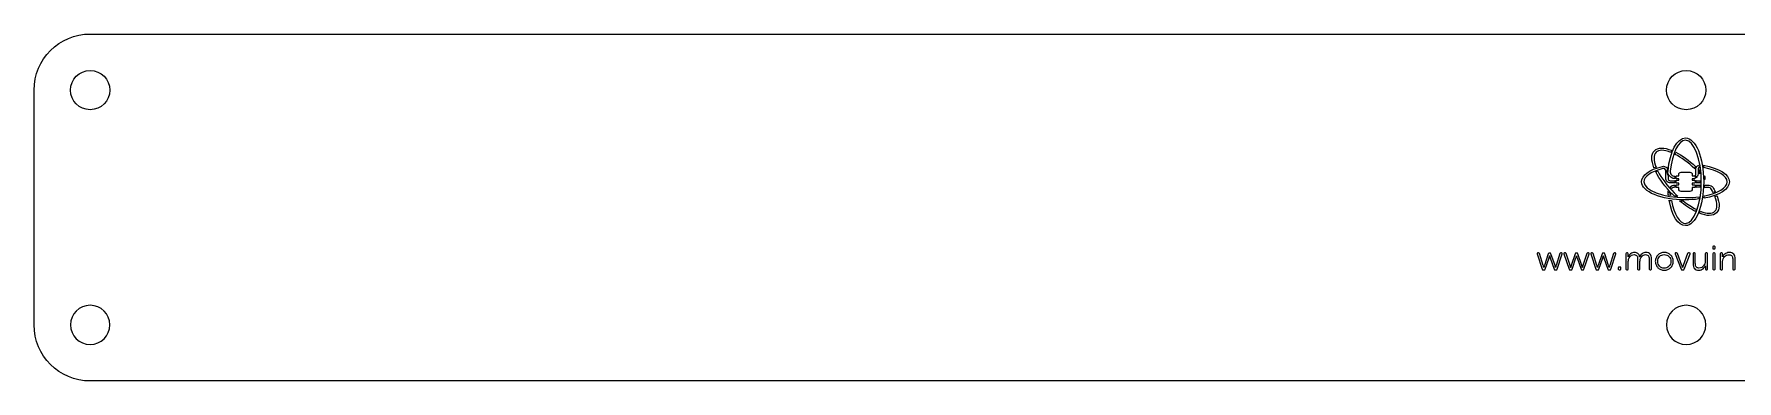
# Model space of a CAD drawing. Header units: inches. Extents: x 3 to 297, y -35 to -5.
# Drawn here: x 2.8 to 154.6, y -35.5 to -4.5 of the extents above; entities that cross this region are included whole.
import ezdxf

# ---------------------------------------------------------------- set-up
doc = ezdxf.new("R2010")
doc.units = ezdxf.units.IN
doc.header["$MEASUREMENT"] = 0
doc.layers.add('Calque 2', color=7, linetype='Continuous')

# ---------------------------------------------------------------- blocks, each defined once
blk = doc.blocks.new('block 41')
at = {"layer": 'Calque 2', "lineweight": 0}
blk.add_open_spline([(151.81, -9.53), (151.81, -8.56), (151.03, -7.78), (150.06, -7.78), (149.1, -7.78), (148.31, -8.56), (148.31, -9.53), (148.31, -10.5), (149.1, -11.28), (150.06, -11.28), (151.03, -11.28), (151.81, -10.5), (151.81, -9.53), (151.81, -9.53), (151.81, -9.53), (151.81, -9.53)], degree=3, knots=[0, 0, 0, 0, 1, 1, 1, 2, 2, 2, 3, 3, 3, 4, 4, 4, 5, 5, 5, 5], dxfattribs=at)
blk = doc.blocks.new('block 43')
at = {"layer": 'Calque 2', "lineweight": 0}
blk.add_open_spline([(9.57, -9.53), (9.57, -8.56), (8.78, -7.78), (7.82, -7.78), (6.85, -7.78), (6.07, -8.56), (6.07, -9.53), (6.07, -10.5), (6.85, -11.28), (7.82, -11.28), (8.78, -11.28), (9.57, -10.5), (9.57, -9.53), (9.57, -9.53), (9.57, -9.53), (9.57, -9.53)], degree=3, knots=[0, 0, 0, 0, 1, 1, 1, 2, 2, 2, 3, 3, 3, 4, 4, 4, 5, 5, 5, 5], dxfattribs=at)
blk = doc.blocks.new('block 44')
at = {"layer": 'Calque 2', "lineweight": 0}
blk.add_open_spline([(151.81, -30.47), (151.81, -31.44), (151.03, -32.22), (150.06, -32.22), (149.1, -32.22), (148.31, -31.44), (148.31, -30.47), (148.31, -29.5), (149.1, -28.72), (150.06, -28.72), (151.03, -28.72), (151.81, -29.5), (151.81, -30.47), (151.81, -30.47), (151.81, -30.47), (151.81, -30.47)], degree=3, knots=[0, 0, 0, 0, 1, 1, 1, 2, 2, 2, 3, 3, 3, 4, 4, 4, 5, 5, 5, 5], dxfattribs=at)
blk = doc.blocks.new('block 46')
at = {"layer": 'Calque 2', "lineweight": 0}
blk.add_open_spline([(9.57, -30.47), (9.57, -31.44), (8.78, -32.22), (7.82, -32.22), (6.85, -32.22), (6.07, -31.44), (6.07, -30.47), (6.07, -29.5), (6.85, -28.72), (7.82, -28.72), (8.78, -28.72), (9.57, -29.5), (9.57, -30.47), (9.57, -30.47), (9.57, -30.47), (9.57, -30.47)], degree=3, knots=[0, 0, 0, 0, 1, 1, 1, 2, 2, 2, 3, 3, 3, 4, 4, 4, 5, 5, 5, 5], dxfattribs=at)
blk = doc.blocks.new('block 47')
at = {"layer": 'Calque 2', "lineweight": 0}
blk.add_open_spline([(2.82, -30.47), (2.82, -33.23), (5.05, -35.47), (7.82, -35.47), (7.82, -35.47), (292.18, -35.47), (292.18, -35.47), (294.95, -35.47), (297.18, -33.23), (297.18, -30.47), (297.18, -30.47), (297.18, -9.53), (297.18, -9.53), (297.18, -6.77), (294.95, -4.53), (292.18, -4.53), (292.18, -4.53), (7.82, -4.53), (7.82, -4.53), (5.05, -4.53), (2.82, -6.77), (2.82, -9.53), (2.82, -9.53), (2.82, -9.53), (2.82, -9.53), (2.82, -9.53), (2.82, -30.47), (2.82, -30.47)], degree=3, knots=[0, 0, 0, 0, 1, 1, 1, 2, 2, 2, 3, 3, 3, 4, 4, 4, 5, 5, 5, 6, 6, 6, 7, 7, 7, 8, 8, 8, 9, 9, 9, 9], dxfattribs=at)
blk = doc.blocks.new('block 48')
at = {"layer": 'Calque 2', "lineweight": 0}
blk.add_open_spline([(152.81, -18.97), (152.75, -18.99), (152.69, -19.01), (152.62, -19.03), (152.85, -19.63), (152.86, -20.1), (152.62, -20.33), (152.39, -20.57), (151.92, -20.57), (151.32, -20.33), (151.3, -20.4), (151.28, -20.46), (151.25, -20.52), (151.57, -20.65), (151.87, -20.71), (152.11, -20.71), (152.39, -20.71), (152.61, -20.63), (152.77, -20.48), (153.06, -20.18), (153.07, -19.64), (152.81, -18.97)], degree=3, knots=[0, 0, 0, 0, 1, 1, 1, 2, 2, 2, 3, 3, 3, 4, 4, 4, 5, 5, 5, 6, 6, 6, 7, 7, 7, 7], dxfattribs=at)
blk = doc.blocks.new('block 49')
at = {"layer": 'Calque 2', "lineweight": 0}
blk.add_open_spline([(150.94, -18.04), (150.94, -18.04), (150.94, -18.16), (150.94, -18.16), (150.94, -18.17), (150.94, -18.19), (150.93, -18.2), (150.93, -18.2), (151.3, -18.2), (151.3, -18.2), (151.31, -18.14), (151.31, -18.07), (151.31, -18), (151.31, -18), (150.93, -18), (150.93, -18), (150.94, -18.02), (150.94, -18.03), (150.94, -18.04)], degree=3, knots=[0, 0, 0, 0, 1, 1, 1, 2, 2, 2, 3, 3, 3, 4, 4, 4, 5, 5, 5, 6, 6, 6, 6], dxfattribs=at)
blk = doc.blocks.new('block 50')
at = {"layer": 'Calque 2', "lineweight": 0}
blk.add_open_spline([(151.32, -17.6), (151.31, -17.61), (151.29, -17.61), (151.28, -17.61), (151.28, -17.61), (150.93, -17.61), (150.93, -17.61), (150.93, -17.62), (150.94, -17.63), (150.94, -17.65), (150.94, -17.65), (150.94, -17.76), (150.94, -17.76), (150.94, -17.78), (150.93, -17.79), (150.93, -17.81), (150.93, -17.81), (151.28, -17.81), (151.28, -17.81), (151.29, -17.81), (151.3, -17.8), (151.32, -17.8), (151.32, -17.77), (151.32, -17.74), (151.32, -17.71), (151.32, -17.67), (151.32, -17.64), (151.32, -17.6)], degree=3, knots=[0, 0, 0, 0, 1, 1, 1, 2, 2, 2, 3, 3, 3, 4, 4, 4, 5, 5, 5, 6, 6, 6, 7, 7, 7, 8, 8, 8, 9, 9, 9, 9], dxfattribs=at)
blk = doc.blocks.new('block 51')
at = {"layer": 'Calque 2', "lineweight": 0}
blk.add_open_spline([(151.68, -17.17), (151.68, -17.29), (151.69, -17.4), (151.69, -17.52), (151.74, -17.41), (151.73, -17.28), (151.68, -17.17)], degree=3, knots=[0, 0, 0, 0, 1, 1, 1, 2, 2, 2, 2], dxfattribs=at)
blk = doc.blocks.new('block 52')
at = {"layer": 'Calque 2', "lineweight": 0}
blk.add_open_spline([(150.9, -16.34), (150.3, -15.78), (149.7, -15.35), (149.14, -15.07), (149.11, -15.13), (149.09, -15.19), (149.07, -15.26), (149.62, -15.54), (150.24, -15.98), (150.83, -16.54), (150.84, -16.47), (150.86, -16.4), (150.9, -16.34)], degree=3, knots=[0, 0, 0, 0, 1, 1, 1, 2, 2, 2, 3, 3, 3, 4, 4, 4, 4], dxfattribs=at)
blk = doc.blocks.new('block 53')
at = {"layer": 'Calque 2', "lineweight": 0}
blk.add_open_spline([(151.21, -16.93), (151.24, -16.96), (151.26, -16.99), (151.29, -17.01), (151.28, -16.9), (151.27, -16.8), (151.26, -16.69), (151.24, -16.68), (151.23, -16.66), (151.21, -16.64), (151.21, -16.64), (151.21, -16.93), (151.21, -16.93)], degree=3, knots=[0, 0, 0, 0, 1, 1, 1, 2, 2, 2, 3, 3, 3, 4, 4, 4, 4], dxfattribs=at)
blk = doc.blocks.new('block 54')
at = {"layer": 'Calque 2', "lineweight": 0}
blk.add_open_spline([(147.89, -14.9), (148.11, -14.9), (148.39, -14.97), (148.69, -15.09), (148.71, -15.02), (148.73, -14.96), (148.76, -14.9), (148.09, -14.64), (147.54, -14.63), (147.23, -14.94), (146.92, -15.25), (146.93, -15.81), (147.19, -16.47), (147.26, -16.45), (147.32, -16.43), (147.38, -16.4), (147.15, -15.82), (147.13, -15.33), (147.38, -15.08), (147.49, -14.96), (147.67, -14.9), (147.89, -14.9)], degree=3, knots=[0, 0, 0, 0, 1, 1, 1, 2, 2, 2, 3, 3, 3, 4, 4, 4, 5, 5, 5, 6, 6, 6, 7, 7, 7, 7], dxfattribs=at)
blk = doc.blocks.new('block 55')
at = {"layer": 'Calque 2', "lineweight": 0}
blk.add_open_spline([(151.6, -16.23), (151.6, -16.23), (151.6, -16.23), (151.61, -16.23), (151.61, -16.23), (151.61, -16.23), (151.61, -16.23), (151.6, -16.23), (151.6, -16.23), (151.6, -16.23)], degree=3, knots=[0, 0, 0, 0, 1, 1, 1, 2, 2, 2, 3, 3, 3, 3], dxfattribs=at)
blk = doc.blocks.new('block 56')
at = {"layer": 'Calque 2', "lineweight": 0}
blk.add_open_spline([(151.61, -16.23), (151.62, -16.3), (151.63, -16.37), (151.64, -16.44), (151.64, -16.44), (151.64, -16.44), (151.64, -16.44), (152.89, -16.68), (153.71, -17.18), (153.71, -17.71), (153.71, -18.25), (152.88, -18.72), (151.68, -18.96), (151.68, -18.96), (151.68, -18.96), (151.68, -18.96), (151.67, -19.03), (151.66, -19.11), (151.65, -19.18), (153, -18.92), (153.91, -18.37), (153.91, -17.71), (153.91, -17.06), (153.01, -16.49), (151.61, -16.23)], degree=3, knots=[0, 0, 0, 0, 1, 1, 1, 2, 2, 2, 3, 3, 3, 4, 4, 4, 5, 5, 5, 6, 6, 6, 7, 7, 7, 8, 8, 8, 8], dxfattribs=at)
blk = doc.blocks.new('block 57')
at = {"layer": 'Calque 2', "lineweight": 0}
blk.add_open_spline([(146.29, -17.71), (146.29, -17.24), (146.94, -16.79), (147.99, -16.52), (148, -16.52), (148.02, -16.52), (148.04, -16.52), (148.08, -16.52), (148.12, -16.53), (148.16, -16.56), (148.21, -16.6), (148.24, -16.66), (148.24, -16.73), (148.24, -16.73), (148.24, -17.4), (148.24, -17.4), (148.24, -17.51), (148.28, -17.61), (148.35, -17.69), (148.43, -17.76), (148.53, -17.81), (148.64, -17.81), (148.64, -17.81), (149.07, -17.81), (149.07, -17.81), (149.06, -17.79), (149.06, -17.78), (149.06, -17.76), (149.06, -17.76), (149.06, -17.65), (149.06, -17.65), (149.06, -17.63), (149.06, -17.62), (149.07, -17.61), (149.07, -17.61), (148.64, -17.61), (148.64, -17.61), (148.59, -17.61), (148.53, -17.59), (148.49, -17.54), (148.46, -17.51), (148.44, -17.45), (148.44, -17.4), (148.44, -17.4), (148.44, -17.16), (148.44, -17.16), (148.36, -17.04), (148.33, -16.89), (148.34, -16.74), (148.35, -16.66), (148.36, -16.58), (148.37, -16.5), (148.35, -16.46), (148.32, -16.43), (148.28, -16.41), (148.18, -16.33), (148.06, -16.3), (147.94, -16.33), (146.78, -16.62), (146.09, -17.14), (146.09, -17.71), (146.09, -18.61), (147.81, -19.32), (150, -19.32), (150.41, -19.32), (150.81, -19.29), (151.18, -19.24), (151.2, -19.18), (151.21, -19.11), (151.22, -19.04), (150.83, -19.09), (150.43, -19.12), (150, -19.12), (147.99, -19.12), (146.29, -18.47), (146.29, -17.71)], degree=3, knots=[0, 0, 0, 0, 1, 1, 1, 2, 2, 2, 3, 3, 3, 4, 4, 4, 5, 5, 5, 6, 6, 6, 7, 7, 7, 8, 8, 8, 9, 9, 9, 10, 10, 10, 11, 11, 11, 12, 12, 12, 13, 13, 13, 14, 14, 14, 15, 15, 15, 16, 16, 16, 17, 17, 17, 18, 18, 18, 19, 19, 19, 20, 20, 20, 21, 21, 21, 22, 22, 22, 23, 23, 23, 24, 24, 24, 25, 25, 25, 25], dxfattribs=at)
blk = doc.blocks.new('block 58')
at = {"layer": 'Calque 2', "lineweight": 0}
blk.add_open_spline([(150.89, -17.13), (150.92, -17.16), (150.94, -17.21), (150.94, -17.25), (150.94, -17.25), (150.94, -17.34), (150.94, -17.34), (151.05, -17.27), (151.12, -17.15), (151.12, -17), (151.12, -17), (151.12, -16.59), (151.12, -16.59), (151.12, -16.54), (151.15, -16.48), (151.19, -16.44), (151.2, -16.43), (151.22, -16.42), (151.23, -16.42), (151.22, -16.35), (151.21, -16.28), (151.19, -16.21), (151.14, -16.23), (151.1, -16.25), (151.06, -16.29), (150.97, -16.36), (150.92, -16.48), (150.92, -16.59), (150.92, -16.59), (150.92, -17), (150.92, -17), (150.92, -17.05), (150.91, -17.09), (150.88, -17.12), (150.88, -17.13), (150.89, -17.13), (150.89, -17.13)], degree=3, knots=[0, 0, 0, 0, 1, 1, 1, 2, 2, 2, 3, 3, 3, 4, 4, 4, 5, 5, 5, 6, 6, 6, 7, 7, 7, 8, 8, 8, 9, 9, 9, 10, 10, 10, 11, 11, 11, 12, 12, 12, 12], dxfattribs=at)
blk = doc.blocks.new('block 59')
at = {"layer": 'Calque 2', "lineweight": 0}
blk.add_open_spline([(152.27, -18.32), (152.34, -18.44), (152.4, -18.55), (152.46, -18.66), (152.52, -18.64), (152.59, -18.61), (152.65, -18.59), (152.59, -18.47), (152.52, -18.35), (152.45, -18.22), (152.37, -18.09), (152.22, -18.01), (152.07, -18.01), (152.07, -18.01), (151.7, -18.01), (151.7, -18.01), (151.69, -18.07), (151.69, -18.14), (151.69, -18.21), (151.69, -18.21), (152.07, -18.21), (152.07, -18.21), (152.15, -18.2), (152.23, -18.25), (152.27, -18.32)], degree=3, knots=[0, 0, 0, 0, 1, 1, 1, 2, 2, 2, 3, 3, 3, 4, 4, 4, 5, 5, 5, 6, 6, 6, 7, 7, 7, 8, 8, 8, 8], dxfattribs=at)
blk = doc.blocks.new('block 60')
at = {"layer": 'Calque 2', "lineweight": 0}
blk.add_open_spline([(148.44, -18.54), (148.43, -18.58), (148.43, -18.63), (148.44, -18.67), (148.44, -18.75), (148.45, -18.82), (148.46, -18.89), (148.53, -18.9), (148.6, -18.91), (148.67, -18.92), (148.66, -18.87), (148.65, -18.82), (148.65, -18.77), (148.58, -18.69), (148.5, -18.61), (148.44, -18.54)], degree=3, knots=[0, 0, 0, 0, 1, 1, 1, 2, 2, 2, 3, 3, 3, 4, 4, 4, 5, 5, 5, 5], dxfattribs=at)
blk = doc.blocks.new('block 61')
at = {"layer": 'Calque 2', "lineweight": 0}
blk.add_open_spline([(149.06, -18.16), (149.06, -18.16), (149.06, -18.04), (149.06, -18.04), (149.06, -18.03), (149.06, -18.02), (149.06, -18), (149.06, -18), (149.04, -18), (149.04, -18), (148.89, -18), (148.74, -18.06), (148.63, -18.17), (148.67, -18.22), (148.71, -18.27), (148.76, -18.32), (148.84, -18.24), (148.93, -18.2), (149.04, -18.2), (149.04, -18.2), (149.06, -18.2), (149.06, -18.2), (149.06, -18.19), (149.06, -18.18), (149.06, -18.16)], degree=3, knots=[0, 0, 0, 0, 1, 1, 1, 2, 2, 2, 3, 3, 3, 4, 4, 4, 5, 5, 5, 6, 6, 6, 7, 7, 7, 8, 8, 8, 8], dxfattribs=at)
blk = doc.blocks.new('block 62')
at = {"layer": 'Calque 2', "lineweight": 0}
blk.add_open_spline([(149, -18.7), (148.36, -18.06), (147.85, -17.37), (147.54, -16.76), (147.48, -16.78), (147.41, -16.8), (147.35, -16.83), (147.67, -17.46), (148.18, -18.17), (148.86, -18.85), (148.9, -18.89), (148.94, -18.93), (148.98, -18.97), (149.09, -18.98), (149.2, -18.99), (149.31, -19), (149.2, -18.9), (149.1, -18.81), (149, -18.7)], degree=3, knots=[0, 0, 0, 0, 1, 1, 1, 2, 2, 2, 3, 3, 3, 4, 4, 4, 5, 5, 5, 6, 6, 6, 6], dxfattribs=at)
blk = doc.blocks.new('block 63')
at = {"layer": 'Calque 2', "lineweight": 0}
blk.add_open_spline([(150.95, -20.16), (150.57, -19.97), (150.18, -19.72), (149.79, -19.41), (149.68, -19.41), (149.57, -19.4), (149.46, -19.4), (149.93, -19.8), (150.42, -20.12), (150.88, -20.35), (150.9, -20.29), (150.92, -20.23), (150.95, -20.16)], degree=3, knots=[0, 0, 0, 0, 1, 1, 1, 2, 2, 2, 3, 3, 3, 4, 4, 4, 4], dxfattribs=at)
blk = doc.blocks.new('block 64')
at = {"layer": 'Calque 2', "lineweight": 0}
blk.add_open_spline([(150, -13.8), (149.24, -13.8), (148.61, -14.98), (148.44, -16.75), (148.42, -16.92), (148.47, -17.09), (148.59, -17.22), (148.7, -17.34), (148.87, -17.42), (149.04, -17.42), (149.04, -17.42), (149.07, -17.42), (149.07, -17.42), (149.06, -17.4), (149.06, -17.39), (149.06, -17.37), (149.06, -17.37), (149.06, -17.25), (149.06, -17.25), (149.06, -17.24), (149.06, -17.23), (149.06, -17.22), (149.06, -17.22), (149.04, -17.22), (149.04, -17.22), (148.93, -17.22), (148.82, -17.17), (148.74, -17.08), (148.66, -17), (148.62, -16.88), (148.64, -16.77), (148.8, -15.16), (149.37, -14), (150, -14), (150.77, -14), (151.41, -15.7), (151.41, -17.71), (151.41, -19.72), (150.77, -21.42), (150, -21.42), (149.48, -21.42), (148.99, -20.6), (148.75, -19.39), (148.67, -19.38), (148.6, -19.37), (148.54, -19.35), (148.79, -20.73), (149.35, -21.62), (150, -21.62), (150.91, -21.62), (151.62, -19.9), (151.62, -17.71), (151.61, -15.51), (150.9, -13.8), (150, -13.8)], degree=3, knots=[0, 0, 0, 0, 1, 1, 1, 2, 2, 2, 3, 3, 3, 4, 4, 4, 5, 5, 5, 6, 6, 6, 7, 7, 7, 8, 8, 8, 9, 9, 9, 10, 10, 10, 11, 11, 11, 12, 12, 12, 13, 13, 13, 14, 14, 14, 15, 15, 15, 16, 16, 16, 17, 17, 17, 18, 18, 18, 18], dxfattribs=at)
blk = doc.blocks.new('block 65')
at = {"layer": 'Calque 2', "lineweight": 0}
blk.add_open_spline([(150.82, -17.2), (150.81, -17.19), (150.79, -17.18), (150.77, -17.18), (150.77, -17.18), (150.66, -17.18), (150.66, -17.18), (150.66, -17.18), (150.6, -17.18), (150.6, -17.18), (150.6, -17.18), (150.6, -17.06), (150.6, -17.06), (150.6, -16.94), (150.5, -16.85), (150.39, -16.85), (150.39, -16.85), (149.61, -16.85), (149.61, -16.85), (149.5, -16.85), (149.4, -16.94), (149.4, -17.06), (149.4, -17.06), (149.4, -17.18), (149.4, -17.18), (149.4, -17.18), (149.34, -17.18), (149.34, -17.18), (149.34, -17.18), (149.23, -17.18), (149.23, -17.18), (149.21, -17.18), (149.19, -17.19), (149.18, -17.2), (149.16, -17.21), (149.16, -17.23), (149.16, -17.25), (149.16, -17.25), (149.16, -17.31), (149.16, -17.31), (149.16, -17.31), (149.16, -17.37), (149.16, -17.37), (149.16, -17.39), (149.16, -17.41), (149.18, -17.42), (149.19, -17.43), (149.21, -17.44), (149.23, -17.44), (149.23, -17.44), (149.34, -17.44), (149.34, -17.44), (149.34, -17.44), (149.4, -17.44), (149.4, -17.44), (149.4, -17.44), (149.4, -17.57), (149.4, -17.57), (149.4, -17.57), (149.34, -17.57), (149.34, -17.57), (149.34, -17.57), (149.23, -17.57), (149.23, -17.57), (149.21, -17.57), (149.19, -17.58), (149.18, -17.59), (149.16, -17.61), (149.16, -17.62), (149.16, -17.64), (149.16, -17.64), (149.16, -17.7), (149.16, -17.7), (149.16, -17.7), (149.16, -17.76), (149.16, -17.76), (149.16, -17.78), (149.16, -17.8), (149.18, -17.81), (149.19, -17.83), (149.21, -17.83), (149.23, -17.83), (149.23, -17.83), (149.34, -17.83), (149.34, -17.83), (149.34, -17.83), (149.4, -17.83), (149.4, -17.83), (149.4, -17.83), (149.4, -17.97), (149.4, -17.97), (149.4, -17.97), (149.34, -17.97), (149.34, -17.97), (149.34, -17.97), (149.23, -17.97), (149.23, -17.97), (149.21, -17.97), (149.19, -17.97), (149.18, -17.99), (149.16, -18), (149.16, -18.02), (149.16, -18.04), (149.16, -18.04), (149.16, -18.1), (149.16, -18.1), (149.16, -18.1), (149.16, -18.16), (149.16, -18.16), (149.16, -18.18), (149.16, -18.19), (149.18, -18.21), (149.19, -18.22), (149.21, -18.23), (149.23, -18.23), (149.23, -18.23), (149.34, -18.23), (149.34, -18.23), (149.34, -18.23), (149.4, -18.23), (149.4, -18.23), (149.4, -18.23), (149.4, -18.35), (149.4, -18.35), (149.4, -18.47), (149.5, -18.56), (149.61, -18.56), (149.61, -18.56), (150.39, -18.56), (150.39, -18.56), (150.5, -18.56), (150.6, -18.47), (150.6, -18.35), (150.6, -18.35), (150.6, -18.23), (150.6, -18.23), (150.6, -18.23), (150.66, -18.23), (150.66, -18.23), (150.66, -18.23), (150.77, -18.23), (150.77, -18.23), (150.79, -18.23), (150.81, -18.22), (150.82, -18.21), (150.84, -18.19), (150.85, -18.18), (150.85, -18.16), (150.85, -18.16), (150.85, -18.1), (150.85, -18.1), (150.85, -18.1), (150.85, -18.04), (150.85, -18.04), (150.85, -18.02), (150.84, -18), (150.82, -17.99), (150.81, -17.97), (150.79, -17.97), (150.77, -17.97), (150.77, -17.97), (150.66, -17.97), (150.66, -17.97), (150.66, -17.97), (150.6, -17.97), (150.6, -17.97), (150.6, -17.97), (150.6, -17.83), (150.6, -17.83), (150.6, -17.83), (150.66, -17.83), (150.66, -17.83), (150.66, -17.83), (150.77, -17.83), (150.77, -17.83), (150.79, -17.83), (150.81, -17.83), (150.82, -17.81), (150.84, -17.8), (150.85, -17.78), (150.85, -17.76), (150.85, -17.76), (150.85, -17.7), (150.85, -17.7), (150.85, -17.7), (150.85, -17.64), (150.85, -17.64), (150.85, -17.62), (150.84, -17.61), (150.82, -17.59), (150.81, -17.58), (150.79, -17.57), (150.77, -17.57), (150.77, -17.57), (150.66, -17.57), (150.66, -17.57), (150.66, -17.57), (150.6, -17.57), (150.6, -17.57), (150.6, -17.57), (150.6, -17.44), (150.6, -17.44), (150.6, -17.44), (150.66, -17.44), (150.66, -17.44), (150.66, -17.44), (150.77, -17.44), (150.77, -17.44), (150.79, -17.44), (150.81, -17.43), (150.82, -17.42), (150.84, -17.41), (150.85, -17.39), (150.85, -17.37), (150.85, -17.37), (150.85, -17.31), (150.85, -17.31), (150.85, -17.31), (150.85, -17.25), (150.85, -17.25), (150.85, -17.23), (150.84, -17.21), (150.82, -17.2)], degree=3, knots=[0, 0, 0, 0, 1, 1, 1, 2, 2, 2, 3, 3, 3, 4, 4, 4, 5, 5, 5, 6, 6, 6, 7, 7, 7, 8, 8, 8, 9, 9, 9, 10, 10, 10, 11, 11, 11, 12, 12, 12, 13, 13, 13, 14, 14, 14, 15, 15, 15, 16, 16, 16, 17, 17, 17, 18, 18, 18, 19, 19, 19, 20, 20, 20, 21, 21, 21, 22, 22, 22, 23, 23, 23, 24, 24, 24, 25, 25, 25, 26, 26, 26, 27, 27, 27, 28, 28, 28, 29, 29, 29, 30, 30, 30, 31, 31, 31, 32, 32, 32, 33, 33, 33, 34, 34, 34, 35, 35, 35, 36, 36, 36, 37, 37, 37, 38, 38, 38, 39, 39, 39, 40, 40, 40, 41, 41, 41, 42, 42, 42, 43, 43, 43, 44, 44, 44, 45, 45, 45, 46, 46, 46, 47, 47, 47, 48, 48, 48, 49, 49, 49, 50, 50, 50, 51, 51, 51, 52, 52, 52, 53, 53, 53, 54, 54, 54, 55, 55, 55, 56, 56, 56, 57, 57, 57, 58, 58, 58, 59, 59, 59, 60, 60, 60, 61, 61, 61, 62, 62, 62, 63, 63, 63, 64, 64, 64, 65, 65, 65, 66, 66, 66, 67, 67, 67, 68, 68, 68, 69, 69, 69, 70, 70, 70, 71, 71, 71, 72, 72, 72, 73, 73, 73, 74, 74, 74, 74], dxfattribs=at)

msp = doc.modelspace()

# ---------------------------------------------------------------- linework, layer by layer
at = {"layer": 'Calque 2', "lineweight": 0}
for points, knots in [([(136.77, -24.13), (136.75, -24.08), (136.77, -24.05), (136.83, -24.05), (136.83, -24.05), (136.89, -24.05), (136.89, -24.05), (136.94, -24.05), (136.96, -24.07), (136.98, -24.11), (136.98, -24.11), (137.32, -25.18), (137.32, -25.18), (137.33, -25.19), (137.33, -25.21), (137.34, -25.23), (137.34, -25.25), (137.35, -25.27), (137.35, -25.28), (137.36, -25.3), (137.36, -25.32), (137.37, -25.34), (137.37, -25.34), (137.37, -25.34), (137.37, -25.34), (137.38, -25.32), (137.38, -25.3), (137.39, -25.28), (137.39, -25.27), (137.4, -25.25), (137.4, -25.23), (137.41, -25.21), (137.42, -25.19), (137.42, -25.18), (137.42, -25.18), (137.77, -24.12), (137.77, -24.12), (137.79, -24.08), (137.81, -24.06), (137.86, -24.06), (137.86, -24.06), (137.93, -24.06), (137.93, -24.06), (137.97, -24.06), (138, -24.08), (138.01, -24.12), (138.01, -24.12), (138.37, -25.18), (138.37, -25.18), (138.37, -25.19), (138.38, -25.21), (138.38, -25.23), (138.39, -25.25), (138.39, -25.27), (138.4, -25.28), (138.4, -25.3), (138.41, -25.32), (138.41, -25.34), (138.41, -25.34), (138.42, -25.34), (138.42, -25.34), (138.42, -25.32), (138.43, -25.3), (138.43, -25.28), (138.44, -25.27), (138.44, -25.25), (138.44, -25.23), (138.45, -25.22), (138.46, -25.2), (138.46, -25.18), (138.46, -25.18), (138.81, -24.11), (138.81, -24.11), (138.82, -24.07), (138.85, -24.05), (138.89, -24.05), (138.89, -24.05), (138.96, -24.05), (138.96, -24.05), (139.01, -24.05), (139.03, -24.08), (139.02, -24.13), (139.02, -24.13), (138.55, -25.5), (138.55, -25.5), (138.54, -25.54), (138.51, -25.56), (138.47, -25.56), (138.47, -25.56), (138.38, -25.56), (138.38, -25.56), (138.33, -25.56), (138.31, -25.54), (138.29, -25.5), (138.29, -25.5), (137.94, -24.48), (137.94, -24.48), (137.94, -24.47), (137.93, -24.45), (137.92, -24.43), (137.92, -24.41), (137.91, -24.39), (137.91, -24.38), (137.9, -24.36), (137.9, -24.34), (137.9, -24.32), (137.9, -24.32), (137.89, -24.32), (137.89, -24.32), (137.89, -24.34), (137.88, -24.36), (137.88, -24.38), (137.87, -24.39), (137.87, -24.41), (137.86, -24.43), (137.85, -24.45), (137.85, -24.47), (137.84, -24.48), (137.84, -24.48), (137.49, -25.5), (137.49, -25.5), (137.48, -25.54), (137.45, -25.56), (137.41, -25.56), (137.41, -25.56), (137.32, -25.56), (137.32, -25.56), (137.27, -25.56), (137.24, -25.54), (137.23, -25.5), (137.23, -25.5), (136.77, -24.13), (136.77, -24.13)], [0, 0, 0, 0, 1, 1, 1, 2, 2, 2, 3, 3, 3, 4, 4, 4, 5, 5, 5, 6, 6, 6, 7, 7, 7, 8, 8, 8, 9, 9, 9, 10, 10, 10, 11, 11, 11, 12, 12, 12, 13, 13, 13, 14, 14, 14, 15, 15, 15, 16, 16, 16, 17, 17, 17, 18, 18, 18, 19, 19, 19, 20, 20, 20, 21, 21, 21, 22, 22, 22, 23, 23, 23, 24, 24, 24, 25, 25, 25, 26, 26, 26, 27, 27, 27, 28, 28, 28, 29, 29, 29, 30, 30, 30, 31, 31, 31, 32, 32, 32, 33, 33, 33, 34, 34, 34, 35, 35, 35, 36, 36, 36, 37, 37, 37, 38, 38, 38, 39, 39, 39, 40, 40, 40, 41, 41, 41, 42, 42, 42, 43, 43, 43, 44, 44, 44, 44]), ([(139.16, -24.13), (139.14, -24.08), (139.16, -24.05), (139.22, -24.05), (139.22, -24.05), (139.29, -24.05), (139.29, -24.05), (139.33, -24.05), (139.36, -24.07), (139.37, -24.11), (139.37, -24.11), (139.71, -25.18), (139.71, -25.18), (139.72, -25.19), (139.73, -25.21), (139.73, -25.23), (139.74, -25.25), (139.74, -25.27), (139.74, -25.28), (139.75, -25.3), (139.76, -25.32), (139.76, -25.34), (139.76, -25.34), (139.77, -25.34), (139.77, -25.34), (139.77, -25.32), (139.77, -25.3), (139.78, -25.28), (139.78, -25.27), (139.79, -25.25), (139.8, -25.23), (139.8, -25.21), (139.81, -25.19), (139.81, -25.18), (139.81, -25.18), (140.17, -24.12), (140.17, -24.12), (140.18, -24.08), (140.21, -24.06), (140.25, -24.06), (140.25, -24.06), (140.32, -24.06), (140.32, -24.06), (140.37, -24.06), (140.39, -24.08), (140.41, -24.12), (140.41, -24.12), (140.76, -25.18), (140.76, -25.18), (140.76, -25.19), (140.77, -25.21), (140.78, -25.23), (140.78, -25.25), (140.79, -25.27), (140.79, -25.28), (140.8, -25.3), (140.8, -25.32), (140.81, -25.34), (140.81, -25.34), (140.81, -25.34), (140.81, -25.34), (140.81, -25.32), (140.82, -25.3), (140.82, -25.28), (140.83, -25.27), (140.83, -25.25), (140.84, -25.23), (140.84, -25.22), (140.85, -25.2), (140.86, -25.18), (140.86, -25.18), (141.2, -24.11), (141.2, -24.11), (141.21, -24.07), (141.24, -24.05), (141.29, -24.05), (141.29, -24.05), (141.35, -24.05), (141.35, -24.05), (141.41, -24.05), (141.43, -24.08), (141.41, -24.13), (141.41, -24.13), (140.95, -25.5), (140.95, -25.5), (140.94, -25.54), (140.91, -25.56), (140.86, -25.56), (140.86, -25.56), (140.77, -25.56), (140.77, -25.56), (140.73, -25.56), (140.7, -25.54), (140.69, -25.5), (140.69, -25.5), (140.33, -24.48), (140.33, -24.48), (140.33, -24.47), (140.32, -24.45), (140.32, -24.43), (140.31, -24.41), (140.31, -24.39), (140.3, -24.38), (140.3, -24.36), (140.29, -24.34), (140.29, -24.32), (140.29, -24.32), (140.28, -24.32), (140.28, -24.32), (140.28, -24.34), (140.27, -24.36), (140.27, -24.38), (140.26, -24.39), (140.26, -24.41), (140.25, -24.43), (140.25, -24.45), (140.24, -24.47), (140.23, -24.48), (140.23, -24.48), (139.89, -25.5), (139.89, -25.5), (139.87, -25.54), (139.85, -25.56), (139.8, -25.56), (139.8, -25.56), (139.71, -25.56), (139.71, -25.56), (139.66, -25.56), (139.64, -25.54), (139.62, -25.5), (139.62, -25.5), (139.16, -24.13), (139.16, -24.13)], [0, 0, 0, 0, 1, 1, 1, 2, 2, 2, 3, 3, 3, 4, 4, 4, 5, 5, 5, 6, 6, 6, 7, 7, 7, 8, 8, 8, 9, 9, 9, 10, 10, 10, 11, 11, 11, 12, 12, 12, 13, 13, 13, 14, 14, 14, 15, 15, 15, 16, 16, 16, 17, 17, 17, 18, 18, 18, 19, 19, 19, 20, 20, 20, 21, 21, 21, 22, 22, 22, 23, 23, 23, 24, 24, 24, 25, 25, 25, 26, 26, 26, 27, 27, 27, 28, 28, 28, 29, 29, 29, 30, 30, 30, 31, 31, 31, 32, 32, 32, 33, 33, 33, 34, 34, 34, 35, 35, 35, 36, 36, 36, 37, 37, 37, 38, 38, 38, 39, 39, 39, 40, 40, 40, 41, 41, 41, 42, 42, 42, 43, 43, 43, 44, 44, 44, 44]), ([(141.55, -24.13), (141.54, -24.08), (141.56, -24.05), (141.61, -24.05), (141.61, -24.05), (141.68, -24.05), (141.68, -24.05), (141.72, -24.05), (141.75, -24.07), (141.76, -24.11), (141.76, -24.11), (142.11, -25.18), (142.11, -25.18), (142.11, -25.19), (142.12, -25.21), (142.12, -25.23), (142.13, -25.25), (142.13, -25.27), (142.14, -25.28), (142.14, -25.3), (142.15, -25.32), (142.15, -25.34), (142.15, -25.34), (142.16, -25.34), (142.16, -25.34), (142.16, -25.32), (142.17, -25.3), (142.17, -25.28), (142.18, -25.27), (142.18, -25.25), (142.19, -25.23), (142.19, -25.21), (142.2, -25.19), (142.21, -25.18), (142.21, -25.18), (142.56, -24.12), (142.56, -24.12), (142.57, -24.08), (142.6, -24.06), (142.64, -24.06), (142.64, -24.06), (142.71, -24.06), (142.71, -24.06), (142.76, -24.06), (142.79, -24.08), (142.8, -24.12), (142.8, -24.12), (143.15, -25.18), (143.15, -25.18), (143.16, -25.19), (143.16, -25.21), (143.17, -25.23), (143.17, -25.25), (143.18, -25.27), (143.18, -25.28), (143.19, -25.3), (143.19, -25.32), (143.2, -25.34), (143.2, -25.34), (143.2, -25.34), (143.2, -25.34), (143.21, -25.32), (143.21, -25.3), (143.22, -25.28), (143.22, -25.27), (143.22, -25.25), (143.23, -25.23), (143.23, -25.22), (143.24, -25.2), (143.25, -25.18), (143.25, -25.18), (143.59, -24.11), (143.59, -24.11), (143.61, -24.07), (143.64, -24.05), (143.68, -24.05), (143.68, -24.05), (143.74, -24.05), (143.74, -24.05), (143.8, -24.05), (143.82, -24.08), (143.8, -24.13), (143.8, -24.13), (143.34, -25.5), (143.34, -25.5), (143.33, -25.54), (143.3, -25.56), (143.26, -25.56), (143.26, -25.56), (143.16, -25.56), (143.16, -25.56), (143.12, -25.56), (143.09, -25.54), (143.08, -25.5), (143.08, -25.5), (142.73, -24.48), (142.73, -24.48), (142.72, -24.47), (142.71, -24.45), (142.71, -24.43), (142.7, -24.41), (142.7, -24.39), (142.69, -24.38), (142.69, -24.36), (142.68, -24.34), (142.68, -24.32), (142.68, -24.32), (142.68, -24.32), (142.68, -24.32), (142.67, -24.34), (142.67, -24.36), (142.66, -24.38), (142.66, -24.39), (142.65, -24.41), (142.65, -24.43), (142.64, -24.45), (142.63, -24.47), (142.63, -24.48), (142.63, -24.48), (142.28, -25.5), (142.28, -25.5), (142.27, -25.54), (142.24, -25.56), (142.19, -25.56), (142.19, -25.56), (142.1, -25.56), (142.1, -25.56), (142.06, -25.56), (142.03, -25.54), (142.01, -25.5), (142.01, -25.5), (141.55, -24.13), (141.55, -24.13)], [0, 0, 0, 0, 1, 1, 1, 2, 2, 2, 3, 3, 3, 4, 4, 4, 5, 5, 5, 6, 6, 6, 7, 7, 7, 8, 8, 8, 9, 9, 9, 10, 10, 10, 11, 11, 11, 12, 12, 12, 13, 13, 13, 14, 14, 14, 15, 15, 15, 16, 16, 16, 17, 17, 17, 18, 18, 18, 19, 19, 19, 20, 20, 20, 21, 21, 21, 22, 22, 22, 23, 23, 23, 24, 24, 24, 25, 25, 25, 26, 26, 26, 27, 27, 27, 28, 28, 28, 29, 29, 29, 30, 30, 30, 31, 31, 31, 32, 32, 32, 33, 33, 33, 34, 34, 34, 35, 35, 35, 36, 36, 36, 37, 37, 37, 38, 38, 38, 39, 39, 39, 40, 40, 40, 41, 41, 41, 42, 42, 42, 43, 43, 43, 44, 44, 44, 44]), ([(144.69, -24.12), (144.69, -24.07), (144.72, -24.05), (144.77, -24.05), (144.77, -24.05), (144.82, -24.05), (144.82, -24.05), (144.87, -24.05), (144.89, -24.07), (144.89, -24.12), (144.89, -24.12), (144.89, -24.3), (144.89, -24.3), (144.89, -24.31), (144.89, -24.33), (144.89, -24.34), (144.89, -24.36), (144.89, -24.37), (144.89, -24.38), (144.89, -24.39), (144.88, -24.4), (144.88, -24.41), (144.88, -24.41), (144.89, -24.41), (144.89, -24.41), (144.91, -24.36), (144.93, -24.31), (144.97, -24.26), (145.01, -24.21), (145.05, -24.17), (145.1, -24.13), (145.15, -24.1), (145.21, -24.07), (145.27, -24.05), (145.32, -24.02), (145.38, -24.01), (145.44, -24.01), (145.58, -24.01), (145.69, -24.04), (145.76, -24.11), (145.84, -24.17), (145.89, -24.27), (145.91, -24.39), (145.91, -24.39), (145.92, -24.39), (145.92, -24.39), (145.94, -24.34), (145.96, -24.3), (146, -24.25), (146.04, -24.21), (146.08, -24.17), (146.13, -24.13), (146.18, -24.09), (146.23, -24.07), (146.29, -24.04), (146.35, -24.02), (146.41, -24.01), (146.47, -24.01), (146.65, -24.01), (146.78, -24.06), (146.86, -24.17), (146.94, -24.27), (146.97, -24.41), (146.97, -24.6), (146.97, -24.6), (146.97, -25.49), (146.97, -25.49), (146.97, -25.54), (146.95, -25.56), (146.9, -25.56), (146.9, -25.56), (146.84, -25.56), (146.84, -25.56), (146.79, -25.56), (146.77, -25.54), (146.77, -25.49), (146.77, -25.49), (146.77, -24.65), (146.77, -24.65), (146.77, -24.59), (146.77, -24.53), (146.76, -24.48), (146.75, -24.42), (146.73, -24.37), (146.71, -24.33), (146.68, -24.29), (146.65, -24.26), (146.61, -24.24), (146.57, -24.21), (146.51, -24.2), (146.44, -24.2), (146.37, -24.2), (146.3, -24.22), (146.24, -24.25), (146.17, -24.29), (146.12, -24.34), (146.08, -24.4), (146.03, -24.46), (146, -24.53), (145.97, -24.6), (145.95, -24.68), (145.94, -24.75), (145.94, -24.83), (145.94, -24.83), (145.94, -25.49), (145.94, -25.49), (145.94, -25.54), (145.91, -25.56), (145.86, -25.56), (145.86, -25.56), (145.81, -25.56), (145.81, -25.56), (145.76, -25.56), (145.73, -25.54), (145.73, -25.49), (145.73, -25.49), (145.73, -24.65), (145.73, -24.65), (145.73, -24.59), (145.73, -24.54), (145.72, -24.48), (145.72, -24.43), (145.7, -24.38), (145.68, -24.34), (145.66, -24.3), (145.63, -24.26), (145.58, -24.24), (145.54, -24.21), (145.49, -24.2), (145.41, -24.2), (145.34, -24.2), (145.27, -24.22), (145.2, -24.25), (145.14, -24.29), (145.08, -24.34), (145.04, -24.4), (144.99, -24.46), (144.96, -24.53), (144.93, -24.6), (144.91, -24.68), (144.9, -24.75), (144.9, -24.83), (144.9, -24.83), (144.9, -25.49), (144.9, -25.49), (144.9, -25.54), (144.87, -25.56), (144.82, -25.56), (144.82, -25.56), (144.77, -25.56), (144.77, -25.56), (144.72, -25.56), (144.69, -25.54), (144.69, -25.49), (144.69, -25.49), (144.69, -24.12), (144.69, -24.12)], [0, 0, 0, 0, 1, 1, 1, 2, 2, 2, 3, 3, 3, 4, 4, 4, 5, 5, 5, 6, 6, 6, 7, 7, 7, 8, 8, 8, 9, 9, 9, 10, 10, 10, 11, 11, 11, 12, 12, 12, 13, 13, 13, 14, 14, 14, 15, 15, 15, 16, 16, 16, 17, 17, 17, 18, 18, 18, 19, 19, 19, 20, 20, 20, 21, 21, 21, 22, 22, 22, 23, 23, 23, 24, 24, 24, 25, 25, 25, 26, 26, 26, 27, 27, 27, 28, 28, 28, 29, 29, 29, 30, 30, 30, 31, 31, 31, 32, 32, 32, 33, 33, 33, 34, 34, 34, 35, 35, 35, 36, 36, 36, 37, 37, 37, 38, 38, 38, 39, 39, 39, 40, 40, 40, 41, 41, 41, 42, 42, 42, 43, 43, 43, 44, 44, 44, 45, 45, 45, 46, 46, 46, 47, 47, 47, 48, 48, 48, 49, 49, 49, 50, 50, 50, 51, 51, 51, 52, 52, 52, 52]), ([(147.31, -24.8), (147.31, -24.69), (147.33, -24.58), (147.37, -24.49), (147.42, -24.39), (147.47, -24.31), (147.54, -24.24), (147.62, -24.17), (147.7, -24.11), (147.8, -24.07), (147.89, -24.03), (148, -24.01), (148.11, -24.01), (148.22, -24.01), (148.32, -24.03), (148.42, -24.07), (148.51, -24.11), (148.6, -24.17), (148.67, -24.24), (148.74, -24.31), (148.8, -24.39), (148.84, -24.49), (148.88, -24.58), (148.91, -24.69), (148.91, -24.8), (148.91, -24.91), (148.88, -25.02), (148.84, -25.11), (148.8, -25.21), (148.74, -25.3), (148.67, -25.37), (148.6, -25.44), (148.52, -25.5), (148.42, -25.54), (148.32, -25.58), (148.22, -25.6), (148.11, -25.6), (148, -25.6), (147.9, -25.58), (147.8, -25.54), (147.7, -25.5), (147.62, -25.44), (147.54, -25.37), (147.47, -25.3), (147.42, -25.21), (147.37, -25.11), (147.33, -25.02), (147.31, -24.91), (147.31, -24.8)], [0, 0, 0, 0, 1, 1, 1, 2, 2, 2, 3, 3, 3, 4, 4, 4, 5, 5, 5, 6, 6, 6, 7, 7, 7, 8, 8, 8, 9, 9, 9, 10, 10, 10, 11, 11, 11, 12, 12, 12, 13, 13, 13, 14, 14, 14, 15, 15, 15, 16, 16, 16, 16]), ([(147.52, -24.8), (147.52, -24.89), (147.54, -24.97), (147.57, -25.04), (147.6, -25.12), (147.64, -25.18), (147.69, -25.24), (147.75, -25.29), (147.81, -25.34), (147.88, -25.37), (147.95, -25.4), (148.03, -25.41), (148.11, -25.41), (148.19, -25.41), (148.27, -25.4), (148.34, -25.37), (148.41, -25.34), (148.47, -25.29), (148.52, -25.24), (148.58, -25.18), (148.62, -25.12), (148.65, -25.04), (148.68, -24.97), (148.7, -24.89), (148.7, -24.8), (148.7, -24.71), (148.68, -24.63), (148.65, -24.56), (148.62, -24.49), (148.58, -24.42), (148.52, -24.37), (148.47, -24.31), (148.41, -24.27), (148.34, -24.24), (148.27, -24.21), (148.19, -24.2), (148.11, -24.2), (148.03, -24.2), (147.95, -24.21), (147.88, -24.24), (147.81, -24.27), (147.75, -24.31), (147.69, -24.37), (147.64, -24.42), (147.6, -24.49), (147.57, -24.56), (147.54, -24.63), (147.52, -24.71), (147.52, -24.8)], [0, 0, 0, 0, 1, 1, 1, 2, 2, 2, 3, 3, 3, 4, 4, 4, 5, 5, 5, 6, 6, 6, 7, 7, 7, 8, 8, 8, 9, 9, 9, 10, 10, 10, 11, 11, 11, 12, 12, 12, 13, 13, 13, 14, 14, 14, 15, 15, 15, 16, 16, 16, 16]), ([(149.08, -24.14), (149.07, -24.11), (149.07, -24.09), (149.08, -24.07), (149.09, -24.06), (149.11, -24.05), (149.14, -24.05), (149.14, -24.05), (149.2, -24.05), (149.2, -24.05), (149.25, -24.05), (149.27, -24.07), (149.28, -24.11), (149.28, -24.11), (149.68, -25.16), (149.68, -25.16), (149.69, -25.18), (149.7, -25.2), (149.7, -25.22), (149.71, -25.24), (149.72, -25.26), (149.72, -25.28), (149.73, -25.3), (149.73, -25.32), (149.74, -25.34), (149.74, -25.34), (149.74, -25.34), (149.74, -25.34), (149.75, -25.32), (149.75, -25.3), (149.76, -25.28), (149.76, -25.26), (149.77, -25.24), (149.77, -25.22), (149.78, -25.2), (149.79, -25.18), (149.8, -25.16), (149.8, -25.16), (150.19, -24.11), (150.19, -24.11), (150.2, -24.07), (150.23, -24.05), (150.27, -24.05), (150.27, -24.05), (150.34, -24.05), (150.34, -24.05), (150.4, -24.05), (150.42, -24.08), (150.4, -24.14), (150.4, -24.14), (149.87, -25.5), (149.87, -25.5), (149.86, -25.54), (149.83, -25.56), (149.79, -25.56), (149.79, -25.56), (149.69, -25.56), (149.69, -25.56), (149.65, -25.56), (149.62, -25.54), (149.61, -25.5), (149.61, -25.5), (149.08, -24.14), (149.08, -24.14)], [0, 0, 0, 0, 1, 1, 1, 2, 2, 2, 3, 3, 3, 4, 4, 4, 5, 5, 5, 6, 6, 6, 7, 7, 7, 8, 8, 8, 9, 9, 9, 10, 10, 10, 11, 11, 11, 12, 12, 12, 13, 13, 13, 14, 14, 14, 15, 15, 15, 16, 16, 16, 17, 17, 17, 18, 18, 18, 19, 19, 19, 20, 20, 20, 21, 21, 21, 21]), ([(150.67, -24.12), (150.67, -24.07), (150.69, -24.05), (150.74, -24.05), (150.74, -24.05), (150.8, -24.05), (150.8, -24.05), (150.85, -24.05), (150.87, -24.07), (150.87, -24.12), (150.87, -24.12), (150.87, -24.96), (150.87, -24.96), (150.87, -25.02), (150.88, -25.07), (150.89, -25.13), (150.89, -25.18), (150.91, -25.23), (150.93, -25.27), (150.95, -25.31), (150.98, -25.34), (151.03, -25.37), (151.07, -25.39), (151.13, -25.4), (151.2, -25.4), (151.29, -25.4), (151.37, -25.39), (151.44, -25.35), (151.5, -25.32), (151.56, -25.27), (151.61, -25.21), (151.66, -25.15), (151.7, -25.09), (151.72, -25.01), (151.75, -24.93), (151.76, -24.86), (151.76, -24.77), (151.76, -24.77), (151.76, -24.12), (151.76, -24.12), (151.76, -24.07), (151.79, -24.05), (151.84, -24.05), (151.84, -24.05), (151.89, -24.05), (151.89, -24.05), (151.94, -24.05), (151.97, -24.07), (151.97, -24.12), (151.97, -24.12), (151.97, -25.49), (151.97, -25.49), (151.97, -25.54), (151.94, -25.56), (151.89, -25.56), (151.89, -25.56), (151.84, -25.56), (151.84, -25.56), (151.79, -25.56), (151.77, -25.54), (151.77, -25.49), (151.77, -25.49), (151.77, -25.31), (151.77, -25.31), (151.77, -25.3), (151.77, -25.28), (151.77, -25.27), (151.77, -25.26), (151.77, -25.25), (151.77, -25.24), (151.77, -25.23), (151.77, -25.22), (151.78, -25.2), (151.78, -25.2), (151.77, -25.2), (151.77, -25.2), (151.76, -25.24), (151.73, -25.28), (151.7, -25.33), (151.67, -25.37), (151.63, -25.42), (151.58, -25.46), (151.53, -25.5), (151.47, -25.53), (151.4, -25.56), (151.34, -25.58), (151.26, -25.6), (151.18, -25.6), (151, -25.6), (150.87, -25.55), (150.79, -25.45), (150.71, -25.36), (150.67, -25.21), (150.67, -25.01), (150.67, -25.01), (150.67, -24.12), (150.67, -24.12)], [0, 0, 0, 0, 1, 1, 1, 2, 2, 2, 3, 3, 3, 4, 4, 4, 5, 5, 5, 6, 6, 6, 7, 7, 7, 8, 8, 8, 9, 9, 9, 10, 10, 10, 11, 11, 11, 12, 12, 12, 13, 13, 13, 14, 14, 14, 15, 15, 15, 16, 16, 16, 17, 17, 17, 18, 18, 18, 19, 19, 19, 20, 20, 20, 21, 21, 21, 22, 22, 22, 23, 23, 23, 24, 24, 24, 25, 25, 25, 26, 26, 26, 27, 27, 27, 28, 28, 28, 29, 29, 29, 30, 30, 30, 31, 31, 31, 32, 32, 32, 32]), ([(152.5, -23.7), (152.45, -23.7), (152.43, -23.68), (152.43, -23.63), (152.43, -23.63), (152.43, -23.52), (152.43, -23.52), (152.43, -23.47), (152.45, -23.45), (152.5, -23.45), (152.5, -23.45), (152.57, -23.45), (152.57, -23.45), (152.62, -23.45), (152.64, -23.47), (152.64, -23.52), (152.64, -23.52), (152.64, -23.63), (152.64, -23.63), (152.64, -23.68), (152.62, -23.7), (152.57, -23.7), (152.57, -23.7), (152.5, -23.7), (152.5, -23.7)], [0, 0, 0, 0, 1, 1, 1, 2, 2, 2, 3, 3, 3, 4, 4, 4, 5, 5, 5, 6, 6, 6, 7, 7, 7, 8, 8, 8, 8]), ([(152.43, -24.12), (152.43, -24.07), (152.46, -24.05), (152.51, -24.05), (152.51, -24.05), (152.56, -24.05), (152.56, -24.05), (152.61, -24.05), (152.64, -24.07), (152.64, -24.12), (152.64, -24.12), (152.64, -25.49), (152.64, -25.49), (152.64, -25.54), (152.61, -25.56), (152.56, -25.56), (152.56, -25.56), (152.51, -25.56), (152.51, -25.56), (152.46, -25.56), (152.43, -25.54), (152.43, -25.49), (152.43, -25.49), (152.43, -24.12), (152.43, -24.12)], [0, 0, 0, 0, 1, 1, 1, 2, 2, 2, 3, 3, 3, 4, 4, 4, 5, 5, 5, 6, 6, 6, 7, 7, 7, 8, 8, 8, 8]), ([(153.1, -24.12), (153.1, -24.07), (153.13, -24.05), (153.18, -24.05), (153.18, -24.05), (153.23, -24.05), (153.23, -24.05), (153.28, -24.05), (153.3, -24.07), (153.3, -24.12), (153.3, -24.12), (153.3, -24.3), (153.3, -24.3), (153.3, -24.31), (153.3, -24.33), (153.3, -24.34), (153.3, -24.36), (153.3, -24.37), (153.3, -24.38), (153.3, -24.39), (153.29, -24.4), (153.29, -24.41), (153.29, -24.41), (153.3, -24.41), (153.3, -24.41), (153.31, -24.37), (153.33, -24.33), (153.37, -24.29), (153.4, -24.24), (153.44, -24.2), (153.49, -24.16), (153.54, -24.12), (153.6, -24.08), (153.67, -24.06), (153.74, -24.03), (153.82, -24.01), (153.91, -24.01), (154, -24.01), (154.08, -24.03), (154.14, -24.05), (154.21, -24.08), (154.26, -24.12), (154.3, -24.17), (154.34, -24.22), (154.37, -24.28), (154.39, -24.35), (154.41, -24.42), (154.42, -24.51), (154.42, -24.6), (154.42, -24.6), (154.42, -25.49), (154.42, -25.49), (154.42, -25.54), (154.39, -25.56), (154.34, -25.56), (154.34, -25.56), (154.28, -25.56), (154.28, -25.56), (154.24, -25.56), (154.21, -25.54), (154.21, -25.49), (154.21, -25.49), (154.21, -24.65), (154.21, -24.65), (154.21, -24.59), (154.21, -24.54), (154.2, -24.48), (154.19, -24.43), (154.18, -24.38), (154.16, -24.34), (154.13, -24.3), (154.1, -24.27), (154.05, -24.24), (154.01, -24.22), (153.95, -24.21), (153.88, -24.21), (153.8, -24.21), (153.73, -24.22), (153.66, -24.25), (153.58, -24.28), (153.52, -24.33), (153.47, -24.38), (153.42, -24.44), (153.38, -24.5), (153.35, -24.58), (153.32, -24.65), (153.31, -24.73), (153.31, -24.82), (153.31, -24.82), (153.31, -25.49), (153.31, -25.49), (153.31, -25.54), (153.28, -25.56), (153.23, -25.56), (153.23, -25.56), (153.18, -25.56), (153.18, -25.56), (153.13, -25.56), (153.1, -25.54), (153.1, -25.49), (153.1, -25.49), (153.1, -24.12), (153.1, -24.12)], [0, 0, 0, 0, 1, 1, 1, 2, 2, 2, 3, 3, 3, 4, 4, 4, 5, 5, 5, 6, 6, 6, 7, 7, 7, 8, 8, 8, 9, 9, 9, 10, 10, 10, 11, 11, 11, 12, 12, 12, 13, 13, 13, 14, 14, 14, 15, 15, 15, 16, 16, 16, 17, 17, 17, 18, 18, 18, 19, 19, 19, 20, 20, 20, 21, 21, 21, 22, 22, 22, 23, 23, 23, 24, 24, 24, 25, 25, 25, 26, 26, 26, 27, 27, 27, 28, 28, 28, 29, 29, 29, 30, 30, 30, 31, 31, 31, 32, 32, 32, 33, 33, 33, 34, 34, 34, 34]), ([(144.01, -25.38), (144.01, -25.34), (144.03, -25.31), (144.08, -25.31), (144.08, -25.31), (144.18, -25.31), (144.18, -25.31), (144.23, -25.31), (144.25, -25.34), (144.25, -25.38), (144.25, -25.38), (144.25, -25.49), (144.25, -25.49), (144.25, -25.54), (144.23, -25.56), (144.18, -25.56), (144.18, -25.56), (144.08, -25.56), (144.08, -25.56), (144.03, -25.56), (144.01, -25.54), (144.01, -25.49), (144.01, -25.49), (144.01, -25.38), (144.01, -25.38)], [0, 0, 0, 0, 1, 1, 1, 2, 2, 2, 3, 3, 3, 4, 4, 4, 5, 5, 5, 6, 6, 6, 7, 7, 7, 8, 8, 8, 8])]:
    msp.add_open_spline(points, degree=3, knots=knots, dxfattribs=at)

# ---------------------------------------------------------------- block references
at = {"layer": 'Calque 2'}
for name in ['block 47', 'block 43', 'block 41', 'block 54', 'block 64', 'block 52', 'block 57', 'block 58', 'block 53', 'block 55', 'block 56', 'block 62', 'block 61', 'block 65', 'block 50', 'block 49', 'block 51', 'block 59', 'block 60', 'block 63', 'block 48', 'block 46', 'block 44']:
    msp.add_blockref(name, (0, 0), dxfattribs=at)

doc.saveas('drawing.dxf')
